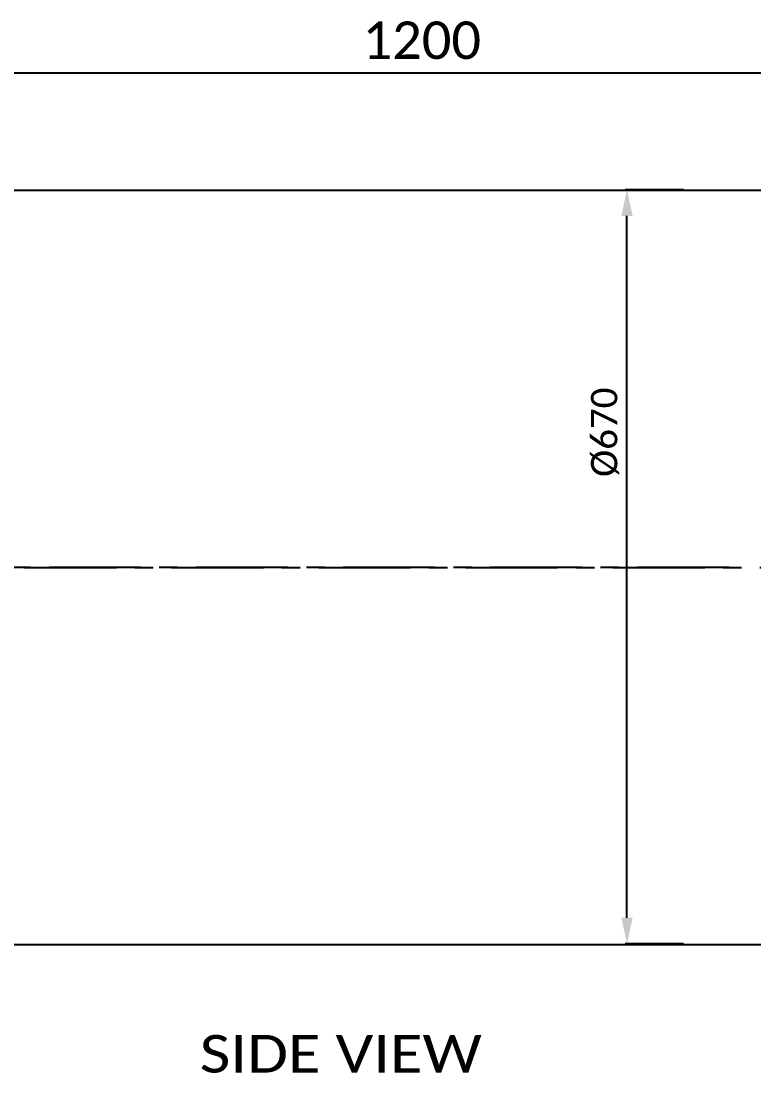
# Model space of a CAD drawing. Header units: millimetres. Extents: x 0 to 7169, y -1866 to 3918.
# Drawn here: x 5673 to 6325, y 416 to 1350 of the extents above; entities that cross this region are included whole.
import ezdxf
from ezdxf.enums import TextEntityAlignment as Align

# ---------------------------------------------------------------- set-up
doc = ezdxf.new("R2010")
doc.units = ezdxf.units.MM
doc.header["$LTSCALE"] = 217.8
doc.header["$PDMODE"] = 3
doc.header["$PDSIZE"] = 8
doc.linetypes.add('CENTER', pattern=[0.6, 0.375, -0.075, 0.075, -0.075])
doc.layers.get('0').update_dxf_attribs({"linetype": 'CONTINUOUS'})
doc.layers.get('Defpoints').update_dxf_attribs({"linetype": 'CONTINUOUS'})
doc.layers.add('02___PRT_ALL_AXES', color=7, linetype='CONTINUOUS')
doc.styles.get("Standard").update_dxf_attribs({"font": 'calibri.ttf'})
doc.dimstyles.new('DIMSTYLE_2', dxfattribs={"dimtxt": 33.333333, "dimasz": 23.333333, "dimexe": 1.5, "dimexo": 1, "dimgap": 1.25, "dimtad": 1, "dimdsep": 46, "dimtxsty": 'Standard', "dimblk": '_FILLED', "dimblk1": '_FILLED', "dimblk2": '_FILLED', "dimcen": 0.09, "dimazin": 2, "dimtp": 0.01, "dimtm": 0.01, "dimtfac": 1, "dimtofl": 0, "dimtmove": 0, "dimatfit": 3, "dimldrblk": '_FILLED', "dimfxl": 1, "dimtolj": 1, "dimarcsym": 0})
doc.dimstyles.new('DIMSTYLE_5', dxfattribs={"dimtxt": 23.333333, "dimasz": 23.333333, "dimexe": 1.5, "dimexo": 1, "dimgap": 0.875, "dimtad": 1, "dimdsep": 46, "dimtxsty": 'Standard', "dimblk": '_FILLED', "dimblk1": '_FILLED', "dimblk2": '_FILLED', "dimcen": 0.09, "dimazin": 2, "dimtp": 0.01, "dimtm": 0.01, "dimtfac": 1, "dimtofl": 0, "dimtmove": 0, "dimatfit": 3, "dimldrblk": '_FILLED', "dimfxl": 1, "dimtolj": 1, "dimarcsym": 0})

# ---------------------------------------------------------------- blocks, each defined once
blk = doc.blocks.new('_FILLED')
at = {"color": 0, "linetype": 'ByBlock'}
blk.add_solid([(0, 0), (-1, 0.214), (-1, -0.214)], dxfattribs=at)
blk = doc.blocks.new('*D167')
at = {"color": 0, "linetype": 'Continuous', "lineweight": -2}
for p, q in [((5442.18, 823.27), (5442.18, 1305.73)), ((5465.51, 1304.23), (6618.84, 1304.23)), ((6642.18, 1110.95), (6642.18, 1305.73))]:
    blk.add_line(p, q, dxfattribs=at)
at = {"layer": 'Defpoints', "color": 0}
for p in [(6642.18, 1304.23), (6642.18, 1109.95), (5442.18, 822.27)]:
    blk.add_point(p, dxfattribs=at)
at = {"color": 0, "linetype": 'ByBlock', "lineweight": -2, "xscale": 23.3333333333, "yscale": 23.3333333333, "zscale": 23.3333333333, "rotation": 180}
blk.add_blockref('_FILLED', (5442.18, 1304.23), dxfattribs=at)
at = {"color": 0, "linetype": 'ByBlock', "lineweight": -2, "xscale": 23.3333333333, "yscale": 23.3333333333, "zscale": 23.3333333333}
blk.add_blockref('_FILLED', (6642.18, 1304.23), dxfattribs=at)
at = {"color": 0, "insert": (5976.71, 1349.93), "char_height": 33.3333, "attachment_point": 1, "line_spacing_factor": 0.9}
blk.add_mtext('\\A1;1200{\\A1; }', dxfattribs=at)
blk = doc.blocks.new('*D174')
at = {"color": 0, "linetype": 'Continuous', "lineweight": -2}
for p, q in [((6261.93, 1200.49), (6210.22, 1200.49)), ((6211.72, 553.83), (6211.72, 1177.16)), ((6261.93, 530.49), (6210.22, 530.49))]:
    blk.add_line(p, q, dxfattribs=at)
at = {"layer": 'Defpoints', "color": 0}
for p in [(6211.72, 1200.49), (6262.93, 1200.49), (6262.93, 530.49)]:
    blk.add_point(p, dxfattribs=at)
at = {"color": 0, "linetype": 'ByBlock', "lineweight": -2, "xscale": 23.3333333333, "yscale": 23.3333333333, "zscale": 23.3333333333}
for p, rotation in [((6211.72, 1200.49), 90), ((6211.72, 530.49), 270)]:
    blk.add_blockref('_FILLED', p, dxfattribs=dict(at, rotation=rotation))
at = {"color": 0, "insert": (6179.74, 985.04), "char_height": 23.3333, "attachment_point": 2, "rotation": 90, "line_spacing_factor": 0.9}
blk.add_mtext('\\A1;\\A1;%%C670', dxfattribs=at)

msp = doc.modelspace()

# ---------------------------------------------------------------- linework, layer by layer
at = {"layer": '02___PRT_ALL_AXES', "color": 0, "linetype": 'Continuous'}
for p, q in [((5562.229, 1199.993), (6538.326, 1199.993)), ((5562.229, 529.993), (6538.326, 529.993))]:
    msp.add_line(p, q, dxfattribs=at)
at = {"layer": '02___PRT_ALL_AXES', "linetype": 'CENTER'}
msp.add_line((4238.898, 864.993), (6831.845, 864.993), dxfattribs=at)
at = {"layer": '02___PRT_ALL_AXES', "color": 0, "linetype": 'CENTER'}
msp.add_line((6302.511, 864.993), (5272.803, 864.993), dxfattribs=at)

# ---------------------------------------------------------------- texts
at = {"linetype": 'Continuous', "width": 1.125894}
msp.add_text('SIDE VIEW', height=33.3333, dxfattribs=at).set_placement((5832.059, 416.251), (6082.643, 416.251), align=Align.FIT)

# ---------------------------------------------------------------- dimensions: what is measured, and where the dimension line sits
at = {"color": 0, "linetype": 'Continuous'}
dim = msp.add_linear_dim(base=(6642.178, 1304.233), p1=(5442.178, 822.272), p2=(6642.178, 1109.954), text='1200{\\A1; }', dimstyle='DIMSTYLE_2', override={"dimtxsty": 'Standard'}, dxfattribs=at)
dim.commit()
dim.dimension.update_dxf_attribs({"geometry": '*D167', "text_midpoint": (6033.641, 1304.233), "dimtype": 160})
dim = msp.add_linear_dim(base=(6211.722, 1200.493), p1=(6262.933, 530.493), p2=(6262.933, 1200.493), angle=90, text='\\A1;%%C<>', dimstyle='DIMSTYLE_5', override={"dimtxsty": 'Standard'}, dxfattribs=at)
dim.commit()
dim.dimension.update_dxf_attribs({"geometry": '*D174', "text_midpoint": (6211.722, 985.044), "dimtype": 160})

doc.saveas('drawing.dxf')
